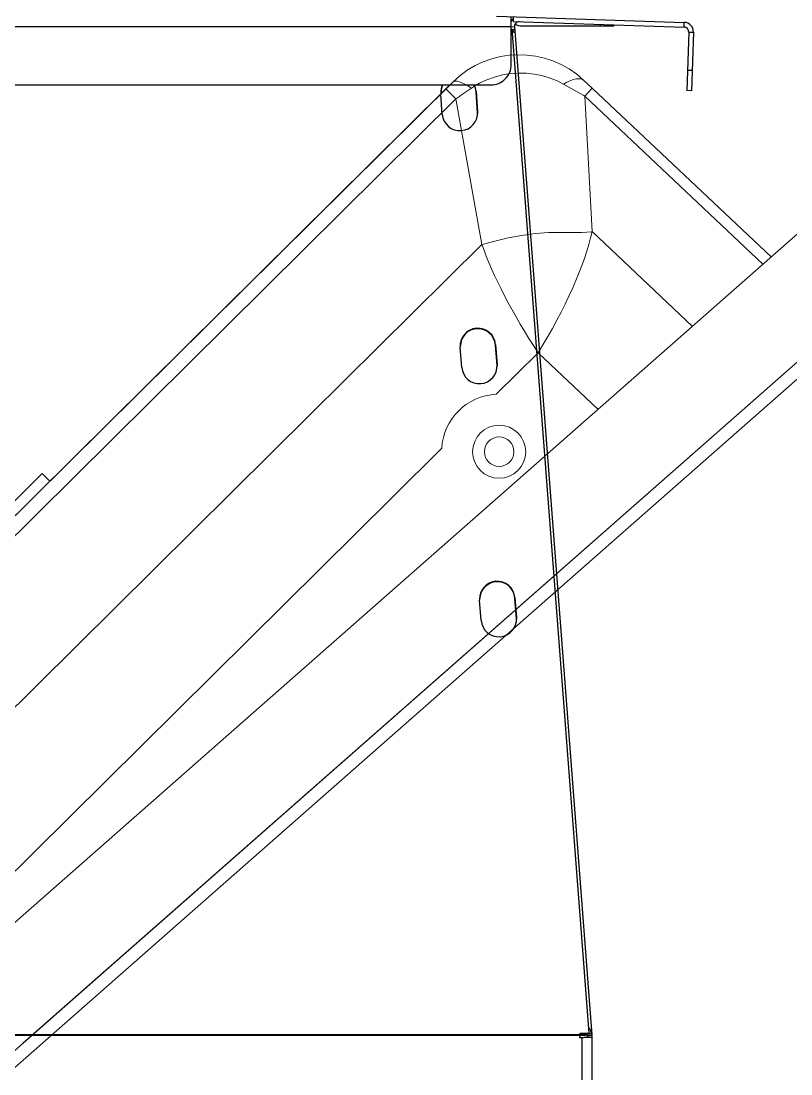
# Model space of a CAD drawing. Header units: millimetres. Extents: x 2822564 to 2991989, y -324396 to -253399.
# Drawn here: x 2856379.8 to 2856493, y -309467.1 to -309312.5 of the extents above; entities that cross this region are included whole.
import ezdxf

# ---------------------------------------------------------------- set-up
doc = ezdxf.new("R2010")
doc.units = ezdxf.units.MM
doc.linetypes.add('12017_XPLAN_GROUND$0$HIDDEN', pattern=[0.375, 0.25, -0.125])
doc.linetypes.add('DASHDOT', pattern=[1, 0.5, -0.25, 0, -0.25])
doc.layers.add('AX', color=1, linetype='DASHDOT')
doc.layers.add('LAF Detail', color=7, linetype='Continuous')
doc.layers.add('coton tak bazo', color=191, linetype='Continuous', lineweight=5)
doc.layers.add('KATCHIN', color=253, linetype='12017_XPLAN_GROUND$0$HIDDEN', lineweight=5)

# ---------------------------------------------------------------- blocks, each defined once
blk = doc.blocks.new('fff')
at = {"layer": 'coton tak bazo', "ltscale": 0.4666667938232422}
for p, q in [((-1.0102031743927, 0.6952282469594201), (-1.548999861498824, 0.2214003787058639)), ((-1.0102031743927, 0.6952282474941145), (-1.536627898061247, 0.2322805150542325)), ((-1.0102031743927, 0.6733872621385293), (-1.538168906198845, 0.2090843392982706)), ((-1.0102031743927, 0.6733872616570209), (-1.525796942270386, 0.2199644752076469)), ((-1.0102031743927, 0.6733872633566467), (-1.51490514698298, 0.229542923086671)), ((-1.0102031743927, 0.6704702748509732), (-1.536722370031358, 0.2074394615728647)), ((-1.0102031743927, 0.6704702739939188), (-1.524350406102898, 0.2183195974822408)), ((-1.0102031743927, 0.6704702739878864), (-1.513458610815492, 0.2278980453612648))]:
    blk.add_line(p, q, dxfattribs=at)
at = {"layer": 'coton tak bazo'}
for p, q in [((-1.435583180332044, 0.3940974406917789), (-1.436833336850132, 0.3935106751683095)), ((-1.434286159189274, 0.3945665344964657), (-1.435583180332044, 0.3940974406917789)), ((-1.432952964764688, 0.3949151385664073), (-1.434286159189274, 0.3945665344964657)), ((-1.431594098062678, 0.395139723542115), (-1.432952964764688, 0.3949151385664073)), ((-1.430220871942874, 0.3952386801089496), (-1.431594098062678, 0.395139723542115)), ((-1.428843610569642, 0.395211268901453), (-1.430220871942874, 0.3952386801089496)), ((-1.42752645288749, 0.3950660427985111), (-1.428843610569642, 0.395211268901453)), ((-1.426225781431663, 0.3948058075418314), (-1.42752645288749, 0.3950660427985111)), ((-1.424951058440315, 0.3944323385793428), (-1.426225781431663, 0.3948058075418314)), ((-1.423711188453008, 0.3939487754113884), (-1.424951058440315, 0.3944323385793428)), ((-1.4225159502986, 0.3933592487896967), (-1.423711188453008, 0.3939487754113884)), ((-1.43754964257032, 0.3931094143140383), (-1.438243405010593, 0.3926700419773671)), ((-1.436833336850132, 0.3935106751683095), (-1.43754964257032, 0.3931094143140383)), ((-1.4225159502986, 0.3933592487896967), (-1.420138861159008, 0.3920407001172219)), ((-1.420138861159008, 0.3920407001172219), (-1.419031278427155, 0.3914026175299082)), ((-1.419031278427155, 0.3914026175299082), (-1.418877140513214, 0.3913116918615769)), ((-1.434213253929785, 0.3665505742964095), (-1.431942107050211, 0.3670933194010384)), ((-1.431942107050211, 0.3670933194010384), (-1.429665136416363, 0.3675266307317133)), ((-1.429665136416363, 0.3675266307317133), (-1.427318670998836, 0.367831009341317)), ((-1.427318670998836, 0.367831009341317), (-1.424990167326959, 0.3679901138350294)), ((-1.424990167326959, 0.3679901138350294), (-1.423603175022866, 0.368027001055685)), ((-1.423603175022866, 0.368027001055685), (-1.421066687399516, 0.3680244677728931)), ((-1.421066687399516, 0.3680244677728931), (-1.419447885164345, 0.3680308354370581)), ((-1.419447885164345, 0.3680308354370581), (-1.418516366671153, 0.3680700888970776)), ((-1.418516366671153, 0.3680700888970776), (-1.41771123198329, 0.3681487444478865)), ((-1.41771123198329, 0.3681487444478865), (-1.417630893451753, 0.368159703898209)), ((-1.436448267277298, 0.3659777200047607), (-1.436202422281572, 0.3660385464528946)), ((-1.436202422281572, 0.3660385464528946), (-1.434213253929785, 0.3665505742964095))]:
    blk.add_line(p, q, dxfattribs=at)
at = {"layer": 'coton tak bazo', "ltscale": 0.001124381129270142}
blk.add_line((-1.419021372687494, 0.3939921118236143), (-1.417607088804655, 0.3926599042294618), dxfattribs=at)
at = {"layer": 'coton tak bazo', "ltscale": 0.1120639227964919}
blk.add_line((-1.441426594994471, 0.3937128938215074), (-1.579038543915736, 0.2574708206384605), dxfattribs=at)
at = {"layer": 'coton tak bazo', "ltscale": 0.1102462872203457}
blk.add_line((-1.577991139978116, 0.2585082380506123), (-1.442611108270971, 0.3925404155502197), dxfattribs=at)
at = {"layer": 'coton tak bazo', "ltscale": 0.0009645058267208828}
blk.add_line((-1.442611108270971, 0.3925404155502197), (-1.441426594994471, 0.3937128938215074), dxfattribs=at)
at = {"layer": 'coton tak bazo', "ltscale": 0.001401666180372565}
blk.add_line((-1.440907223288243, 0.3908190087435447), (-1.442611108270971, 0.3925404155502197), dxfattribs=at)
at = {"layer": 'coton tak bazo', "ltscale": 0.001071885029948566}
blk.add_line((-1.418877140513214, 0.3913116918615769), (-1.417607088804655, 0.3926599042294618), dxfattribs=at)
at = {"layer": 'coton tak bazo', "ltscale": 0.02431745498337763}
blk.add_line((-1.417607088804655, 0.3926599042294618), (-1.387019074081597, 0.3638484308747055), dxfattribs=at)
at = {"layer": 'coton tak bazo', "ltscale": 0.1016489979093571}
blk.add_line((-1.565729757283832, 0.2672387891726434), (-1.440907223288243, 0.3908190087435447), dxfattribs=at)
at = {"layer": 'coton tak bazo', "ltscale": 0.01460559765742979}
blk.add_line((-1.440906974726099, 0.3908192264249111), (-1.436448267277298, 0.3659777200047607), dxfattribs=at)
at = {"layer": 'coton tak bazo', "ltscale": 0.02421650423380386}
blk.add_line((-1.418877140513214, 0.3913116918615769), (-1.388415957228813, 0.3626199851356537), dxfattribs=at)
at = {"layer": 'coton tak bazo', "ltscale": 0.01341753799698695}
blk.add_line((-1.418877140513214, 0.3913116918615769), (-1.417630893451753, 0.368159703898209), dxfattribs=at)
at = {"layer": 'coton tak bazo', "ltscale": 0.01363246638246051}
blk.add_line((-1.417630893451753, 0.368159703898209), (-1.400483013388895, 0.3520079906782313), dxfattribs=at)
at = {"layer": 'coton tak bazo', "ltscale": 0.0239075905664413}
blk.add_line((-1.436448267277298, 0.3659777200047607), (-1.465806164803299, 0.33691191018977), dxfattribs=at)
at = {"layer": 'coton tak bazo', "ltscale": 0.005807520565778027}
blk.add_line((-1.42685273106993, 0.3474588683737612), (-1.433984115743928, 0.3403982369256714), dxfattribs=at)
at = {"layer": 'coton tak bazo', "ltscale": 0.00813660228058171}
blk.add_line((-1.42685273106993, 0.3474588683737612), (-1.416617961296603, 0.3378186166900645), dxfattribs=at)
at = {"layer": 'coton tak bazo', "ltscale": 0.07073532753286359}
blk.add_line((-1.552667388486538, 0.2509150573371561), (-1.465806164803299, 0.33691191018977), dxfattribs=at)
at = {"layer": 'coton tak bazo', "ltscale": 0.00690443677599035}
blk.add_line((-1.443318964476449, 0.3311562444337675), (-1.451797454832799, 0.3227621525512495), dxfattribs=at)
at = {"layer": 'coton tak bazo', "ltscale": 0.006480649620698646}
blk.add_line((-1.511594159909098, 0.3268244678532111), (-1.519552211151446, 0.3189455581437458), dxfattribs=at)
at = {"layer": 'coton tak bazo', "ltscale": 0.001061198403392112}
blk.add_line((-1.510303876222535, 0.3255214677182232), (-1.511594159909098, 0.3268244678532111), dxfattribs=at)
at = {"layer": 'coton tak bazo', "ltscale": 0.07072385836036629}
blk.add_line((-1.538644698640633, 0.2367793494408639), (-1.451797454832799, 0.3227621525512495), dxfattribs=at)
at = {"layer": 'coton tak bazo'}
for radius in [0.004536000019311899, 0.002520000010728833]:
    blk.add_circle((-1.43350111052214, 0.3305749176934542), radius, dxfattribs=at)
for centre, radius, start, end in [((-1.430079552060311, 0.3822518734063909), 0.01612787479284841, 46.71298177413814, 134.713846145179), ((-1.385918285516115, 0.314478462064426), 0.09408378229727604, 123.7902390213355, 125.7655023939784), ((-1.43350111052214, 0.3305749176934542), 0.00983520492518968, 92.81452519719937, 176.6122892508952)]:
    blk.add_arc(centre, radius, start, end, dxfattribs=at)
for centre, major_axis, ratio, start_param, end_param in [((-1.434334600124169, 0.3865498376828425), (0.00709199466308223, -0.00716305598698743), 0.2135349811103694, 2.352194398773545, 3.141592704806438), ((-1.425932796735743, 0.3866544079372993), (-0.006911423499406979, -0.007337703417586485), 0.300053007485982, 3.141592687213679, 3.913462637617599), ((-1.432298009507942, 0.3525882130354965), (-0.01376417469817909, -0.02297361211685038), 0.2733344966280463, 1.510958790122835, 2.465843688739123), ((-1.422439774471336, 0.3518282100244542), (0.01442962263896183, -0.0225494376645411), 0.2270845046093178, 3.898121143520394, 4.761043460425541)]:
    blk.add_ellipse(centre, major_axis=major_axis, ratio=ratio, start_param=start_param, end_param=end_param, dxfattribs=at)
blk = doc.blocks.new('Surgery Zone')
at = {"layer": 'KATCHIN', "color": 85, "ltscale": 1.1, "true_color": 0x58ba48}
blk.add_circle((1610637.799317755, -562746.6739985349, 1.200298341608669e-08), 2200, dxfattribs=at)
at = {"layer": 'coton tak bazo', "xscale": 860.0000000000005, "yscale": 860.0000000000005, "zscale": 860.0000000000005, "rotation": 180}
blk.add_blockref('fff', (1610029.188587715, -564186.8777287796, -0.0004825459414850194), dxfattribs=at)
blk = doc.blocks.new('LAF')
at = {"layer": 'LAF Detail', "color": 3, "linetype": 'Continuous', "lineweight": 25}
for p, q in [((1650.536753468681, 611.5761245898902), (1650.536753468681, 909.5761245898902)), ((1650.689127357677, 910.5702838012949), (1650.689127357677, 612.3004758488387)), ((1798.770927834325, 896.3181028636172), (1798.770927834325, 622.4222840624861)), ((1790.170927837491, 893.3181028636172), (1790.170927837491, 625.4222840624861)), ((1785.847185580526, 632.5567724513821), (1788.820690222085, 632.785414212849)), ((1748.67837756034, 629.6987504325807), (1751.651882201899, 629.9273921940476)), ((1711.509569540154, 626.8407284137793), (1714.483074181713, 627.0693701752461)), ((1785.912564524915, 627.3643749547191), (1786.110334325116, 627.3719369601458)), ((1786.164958515204, 627.3719201497734), (1785.967188798822, 627.364358143881)), ((1789.007655510213, 627.6006021676585), (1786.034149189014, 627.3719604066573)), ((1786.110334325116, 627.3719369601458), (1786.034149189014, 627.3719604066573)), ((1786.110334325116, 627.3719369601458), (1789.083840646315, 627.600578721147)), ((1789.138463156763, 627.6005619112402), (1786.164958515204, 627.3719201497734)), ((1786.241143651772, 627.3718967032619), (1786.164958515204, 627.3719201497734)), ((1789.214648293331, 627.6005384647287), (1786.241143651772, 627.3718967032619)), ((1789.083840646315, 627.600578721147), (1789.007655510213, 627.6006021676585)), ((1789.083840646315, 627.600578721147), (1789.378208739217, 627.6404327847995)), ((1789.214648293331, 627.6005384647287), (1789.138463156763, 627.6005619112402)), ((1748.996150495019, 624.5138981309719), (1748.798380778637, 624.5063361250795)), ((1748.809781813063, 624.5071816723794), (1748.94150531292, 624.5139149478637)), ((1751.838826497551, 624.7425801553763), (1748.865320176352, 624.5139383943751)), ((1748.94150531292, 624.5139149478637), (1748.865320176352, 624.5139383943751)), ((1748.94150531292, 624.5139149478637), (1751.915011633653, 624.7425567088649)), ((1751.969655136578, 624.7425398924388), (1748.996150495019, 624.5138981309719)), ((1749.072335631121, 624.5138746844605), (1748.996150495019, 624.5138981309719)), ((1752.04584027268, 624.7425164459273), (1749.072335631121, 624.5138746844605)), ((1751.915011633653, 624.7425567088649), (1751.838826497551, 624.7425801553763)), ((1751.915011633653, 624.7425567088649), (1752.209491855931, 624.7824326176196)), ((1752.04584027268, 624.7425164459273), (1751.969655136578, 624.7425398924388)), ((1800.252658371814, 624.5790005209856), (1799.360199407209, 596.9934333348647)), ((1798.691021791194, 621.9622720330954), (1650.666754957754, 610.5802450980991)), ((1650.937041279394, 610.9471876909956), (1798.347552125342, 622.2820210997015)), ((1714.669997484889, 621.8845581430942), (1711.696491164155, 621.655916382093)), ((1711.772676300257, 621.6558929355815), (1714.746182621457, 621.8845346965827)), ((1714.800847115926, 621.8845178736374), (1711.827342474367, 621.6558761121705)), ((1714.877032252494, 621.8844944275916), (1711.903527610935, 621.655852665659)), ((1714.746182621457, 621.8845346965827), (1714.669997484889, 621.8845581430942)), ((1714.746182621457, 621.8845346965827), (1715.040774971247, 621.9244324550964)), ((1714.877032252494, 621.8844944275916), (1714.800847115926, 621.8845178736374)), ((1793.17092783656, 622.4222840624861), (1800.171659875195, 622.4222840624861)), ((1798.122845040634, 622.2647427022457), (1798.149305823725, 621.920617878437)), ((1798.311561345123, 622.2792536611669), (1798.338022128213, 621.9351288373582)), ((1798.315591135062, 622.279563523829), (1798.342051918153, 621.9354386995547)), ((1798.347552125342, 622.4222840624861), (1798.347552125342, 622.2820210997015)), ((1798.691021791194, 621.9622720330954), (1798.655650095548, 622.4222840624861)), ((1799.472185747232, 622.1029426702298), (1798.660565456841, 597.0160681637935)), ((1799.472185747232, 622.1029426702298), (1800.1718196976, 622.080307841301)), ((1711.574906500056, 621.6483309301548), (1711.772676300257, 621.6558929355815)), ((1711.827342474367, 621.6558761121705), (1711.629572757985, 621.6483141062781)), ((1711.772676300257, 621.6558929355815), (1711.696491164155, 621.655916382093)), ((1711.903527610935, 621.655852665659), (1711.827342474367, 621.6558761121705)), ((1798.840803390369, 620.8261245898902), (1798.840803390369, 607.3261245898902)), ((1297.5, 611.9761245897971), (1650.205286413431, 611.9761245897971)), ((1650.186753469054, 612.3261245898902), (1650.536753468681, 612.3024887689389)), ((1650.205286413431, 611.9761245897971), (1650.186753469054, 612.3261245898902)), ((1650.189401032403, 612.2761245896108), (1650.536753468681, 612.2761245896108)), ((1650.242192129605, 610.8635804038495), (1650.242192140315, 611.4198437146842)), ((1650.559421624057, 611.2761245896108), (1650.242192137521, 611.2761245896108)), ((1650.559421624057, 611.2761245896108), (1650.559421624057, 610.5761245898902)), ((1650.612940413412, 611.2781734890305), (1650.612940413412, 612.2994084353559)), ((1650.754414292984, 611.2890518214554), (1650.613088290673, 611.2781848441809)), ((1650.613088290673, 611.2781848441809), (1650.666754957754, 610.5802450980991)), ((1650.657602030784, 611.2816076381132), (1650.831975350622, 611.3261382076889)), ((1650.757238592952, 611.3070523152128), (1650.681777821388, 612.3001908566803)), ((1650.689127357677, 612.3004758488387), (1650.905347574502, 612.3094348753802)), ((1650.726372552104, 611.7132800030522), (1650.842822296079, 611.7222341708839)), ((1650.734970395919, 611.600123859942), (1650.845465611201, 611.6086201663129)), ((1650.808080959599, 610.5911120753735), (1650.754414292984, 611.2890518214554)), ((1650.831975350622, 611.3261382076889), (1650.810714804102, 611.6059480733238)), ((1650.829234004486, 612.3062811298296), (1650.860854335129, 610.9471876909956)), ((1650.937041279394, 610.9471876909956), (1650.860854335129, 610.9471876909956)), ((1650.905347574502, 612.3094348753802), (1650.937041279394, 610.9471876909956)), ((1650.559421624057, 610.5761245898902), (1297.5, 610.5761245898902)), ((1798.840803390369, 609.3261245898902), (1799.058825174812, 609.3261245898902)), ((1798.994120399468, 607.3261245898902), (1798.840803390369, 607.3261245898902)), ((1798.660565456841, 597.0160681637935), (1799.360199407209, 596.9934333348647)), ((1789.320159029681, 595.9175201314501), (1789.34279385861, 596.6171540818177)), ((1797.915661848616, 595.6394350915216), (1789.320159029681, 595.9175201314501)), ((1797.938296677545, 596.3390690418892), (1789.34279385861, 596.6171540818177)), ((1792.341225074604, 596.5201476723887), (1792.318590245675, 595.8205137220211)), ((1797.938296677545, 596.3390690418892), (1797.915661848616, 595.6394350915216))]:
    blk.add_line(p, q, dxfattribs=at)
at = {"layer": 'LAF Detail', "color": 3, "linetype": 'Continuous', "lineweight": 25, "flags": 128}
for points in [[(1789.801968053915, 632.6245954316109), (1789.691084843129, 632.6639479729347), (1788.887671164703, 632.7930164695717)], [(1752.633125659078, 629.7665785159916), (1752.522255830932, 629.8059259606525), (1751.71884215204, 629.9349944572896)], [(1715.464283264242, 626.9085615999065), (1715.35342681827, 626.9479039483704), (1714.616304347292, 627.0760966646485)], [(1799.875369707122, 622.0898987064138), (1799.712418507785, 622.2760133389384), (1799.531547839753, 622.4222840624861)], [(1650.7112686974, 610.5836678920314), (1651.383436550852, 610.7853279625997), (1651.682452884968, 611.0045046107844)]]:
    blk.add_lwpolyline(points, dxfattribs=at)
at = {"layer": 'LAF Detail', "color": 3, "linetype": 'Continuous', "lineweight": 25}
for centre, radius, start, end in [((1786.055795977823, 629.9652183535509), 2.59993671859094, 94.60217258281452, 274.0880438056151), ((1789.01753695542, 630.2214400828816), 2.571519390685663, 63.35090753910041, 94.39021808738619), ((1788.941019457299, 630.2201210437343), 2.572878927500636, 61.44330800371252, 89.97204456822149), ((1748.886987957172, 627.1071963347495), 2.599936718590962, 94.60217258281452, 274.0880438056151), ((1751.837229875848, 627.3340705442242), 2.599936718591076, 274.6021725828145, 94.0880438056152), ((1751.760366438422, 627.3345574536361), 2.60045319067929, 274.6162500660716, 89.7113589335151), ((1788.940701247193, 630.1667456361465), 2.573792665403255, 274.4067659741242, 298.5536866297387), ((1711.718179936986, 624.249174315948), 2.59993671859106, 94.60217258281452, 274.0880438056151), ((1714.668421855662, 624.4760485254228), 2.599936718590884, 274.6021725828145, 94.0880438056152), ((1714.591209095903, 624.4765222361311), 2.600468172349287, 274.6239450778034, 89.70366393135906), ((1789.016957245767, 630.16640337836), 2.573469352023312, 274.40573832871, 296.6417467567244), ((1793.170927837025, 625.4222840615548), 2.999999999388818, 179.9999999733196, 270), ((1797.338942366187, 622.1845680978149), 0.5780174210398842, 330.1481700528789, 6.363953900072773), ((1798.744688457809, 621.2643322874792), 0.6999999999998368, 358.1469910610916, 94.39699104655469), ((1801.340803390369, 620.8261245898902), 2.49999999999568, 155.0238233004277, 180), ((1641.114519267809, 611.1582523272373), 9.127483899191908, 356.3433389125154, 5.140909073717149), ((1644.650362316519, 611.3290789853781), 5.592481536444343, 0.8754539673195713, 6.643955114423147), ((1650.631416776218, 613.7001044750214), 1.400817905117, 266.1251604502719, 272.3611268829949), ((1650.584071671125, 612.6506287273951), 0.3513409207432439, 262.2599484410743, 274.7131543340963), ((1650.559421624057, 611.9761245897971), 0.7000000000624681, 270, 274.3969910465547), ((1650.559421624057, 611.9761245897971), 1.399999999964846, 270, 274.3969910465547), ((1797.960931506474, 597.0387029922567), 1.399999999999867, 268.1469910347487, 358.1469910610916), ((1797.960931506474, 597.0387029922567), 0.699999999999153, 268.1469910347487, 358.1469910610916)]:
    blk.add_arc(centre, radius, start, end, dxfattribs=at)

msp = doc.modelspace()

# ---------------------------------------------------------------- block references
at = {"layer": 'AX', "rotation": 180}
msp.add_blockref('Surgery Zone', (4467712.077625143, -873846.9252513647, -1.213249459958481e-08), dxfattribs=at)

# ---------------------------------------------------------------- next in the draw order: block references
at = {"color": 1, "rotation": 89.99999999999999}
msp.add_blockref('LAF', (2857074.278307388, -311112.0512530678), dxfattribs=at)

doc.saveas('drawing.dxf')
